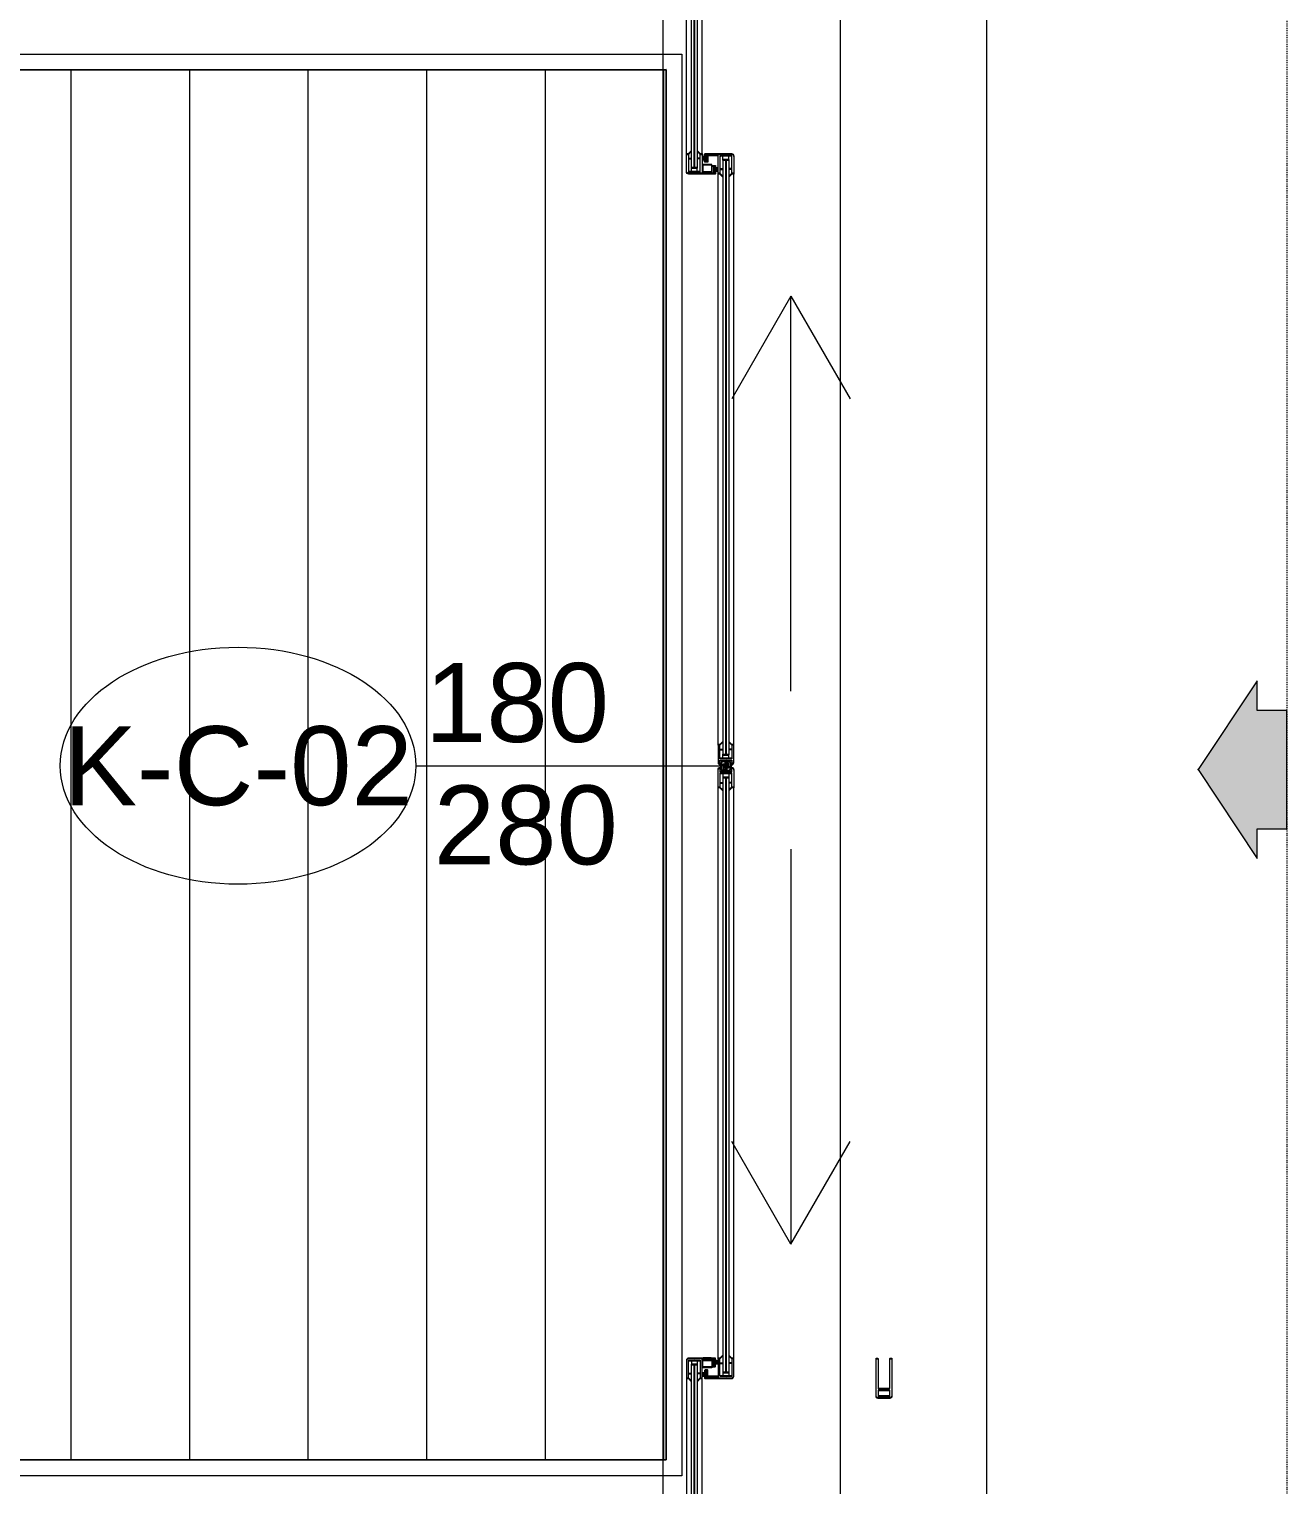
# Model space of a CAD drawing. Extents: x -3709 to 34975, y -230 to 8245.
# Drawn here: x 6041.7 to 6200.8, y 2669.4 to 2853.8 of the extents above; entities that cross this region are included whole.
import ezdxf
from ezdxf.enums import TextEntityAlignment as Align

# ---------------------------------------------------------------- set-up
doc = ezdxf.new("R2010")
doc.units = 0
doc.linetypes.add('DOT2', pattern=[0.125, 0, -0.125])
doc.layers.get('0').update_dxf_attribs({"color": 9, "lineweight": 9})
for name, color, linetype, lineweight in [('06D', 9, 'Continuous', 9), ('10', 9, 'Continuous', 9), ('10A', 9, 'Continuous', 9), ('15', 9, 'Continuous', 9), ('20', 9, 'DOT2', 9), ('21', 9, 'Continuous', 9), ('22', 8, 'Continuous', 9), ('35', 9, 'Continuous', 9)]:
    doc.layers.add(name, color=color, linetype=linetype, lineweight=lineweight)
doc.styles.add('Arial', font='arial.ttf', dxfattribs={"height": 2.5})

# ---------------------------------------------------------------- blocks, each defined once
blk = doc.blocks.new('P-PASPAS_VW')
at = {"layer": '06D'}
h = blk.add_hatch(dxfattribs=at)
h.set_pattern_fill('_USER', color=253, scale=15, angle=270, style=0, pattern_type=0)
h.set_pattern_definition([(270, (13501.976, 16830.164), (15, -3e-15), [])])
h.paths.add_polyline_path([(2, -2.05), (2, -178), (258, -178), (258, -1.95)])
for points in [[(260, 0), (260, -180), (0, -180), (0, 0)], [(258, -2), (258, -178), (2, -178), (2, -2)]]:
    blk.add_lwpolyline(points, close=True, dxfattribs=at)
at = {"layer": '06D', "color": 253}
blk.add_lwpolyline([(258, -1.95), (2, -2.05), (2, -178), (258, -178)], close=True, dxfattribs=at)
blk = doc.blocks.new('p-kayarkapi_dormaeasy')
at = {"layer": '06D'}
for p, q in [((-282.29, -7), (-209.99, -7)), ((-204.59, -7), (-132.29, -7)), ((-282.29, -9), (-209.99, -9)), ((-204.59, -9), (-132.29, -9))]:
    blk.add_line(p, q, dxfattribs=at)
for points in [[(-284.79, -3), (-415.19, -3)], [(-129.79, -3), (0.61, -3)], [(-415.19, -5), (-284.79, -5)], [(-129.79, -5), (0.61, -5)]]:
    blk.add_lwpolyline(points, dxfattribs=at)
at = {"layer": '10'}
for p, q in [((-284.79, -3.25), (-285.14, -3.6)), ((-284.2, -3.25), (-284.2, -3.6)), ((-283.04, -3.63), (-283.04, -4.37)), ((-282.54, -3.63), (-283.04, -3.63)), ((-132.04, -3.63), (-131.54, -3.63)), ((-131.54, -3.63), (-131.54, -4.37)), ((-130.38, -3.25), (-130.38, -3.6)), ((-129.79, -3.25), (-129.44, -3.6)), ((-284.79, -4.75), (-285.14, -4.4)), ((-284.47, -5.44), (-284.64, -5.44)), ((-284.64, -5.44), (-284.64, -5.55)), ((-284.47, -5.03), (-284.47, -5.44)), ((-284.11, -5.44), (-284.47, -5.44)), ((-284.38, -5.03), (-284.38, -5.44)), ((-284.29, -5.03), (-284.29, -5.44)), ((-284.2, -4.75), (-284.2, -4.4)), ((-284.2, -5.03), (-284.2, -5.44)), ((-284.11, -5.03), (-284.11, -5.44)), ((-283.94, -5.44), (-284.11, -5.44)), ((-283.94, -5.55), (-283.94, -5.44)), ((-283.07, -4.01), (-283.07, -4.01)), ((-283.07, -4.05), (-283.07, -4.05)), ((-282.54, -4.37), (-283.04, -4.37)), ((-132.04, -4.37), (-131.54, -4.37)), ((-130.64, -5.44), (-130.47, -5.44)), ((-130.64, -5.55), (-130.64, -5.44)), ((-130.47, -5.03), (-130.47, -5.44)), ((-130.47, -5.44), (-130.11, -5.44)), ((-130.38, -4.75), (-130.38, -4.4)), ((-130.38, -5.03), (-130.38, -5.44)), ((-130.29, -5.03), (-130.29, -5.44)), ((-130.2, -5.03), (-130.2, -5.44)), ((-130.11, -5.03), (-130.11, -5.44)), ((-130.11, -5.44), (-129.94, -5.44)), ((-129.94, -5.44), (-129.94, -5.55)), ((-129.79, -4.75), (-129.44, -4.4)), ((-284.64, -5.55), (-283.94, -5.55)), ((-283.12, -6.45), (-283.12, -6.56)), ((-282.46, -6.45), (-283.12, -6.45)), ((-283.12, -6.56), (-282.97, -6.56)), ((-282.97, -6.97), (-282.97, -6.56)), ((-282.97, -6.56), (-282.61, -6.56)), ((-282.88, -6.97), (-282.88, -6.56)), ((-282.88, -7.25), (-282.88, -7.58)), ((-282.79, -6.97), (-282.79, -6.56)), ((-282.7, -6.97), (-282.7, -6.56)), ((-282.61, -6.56), (-282.46, -6.56)), ((-282.61, -6.97), (-282.61, -6.56)), ((-282.46, -6.56), (-282.46, -6.45)), ((-282.29, -7.25), (-281.96, -7.58)), ((-209.99, -7.25), (-210.32, -7.58)), ((-209.4, -7.25), (-209.4, -7.58)), ((-205.18, -7.25), (-205.18, -7.58)), ((-204.59, -7.25), (-204.26, -7.58)), ((-132.29, -7.25), (-132.62, -7.58)), ((-132.12, -6.56), (-132.12, -6.45)), ((-132.12, -6.45), (-131.46, -6.45)), ((-131.97, -6.56), (-132.12, -6.56)), ((-131.97, -6.97), (-131.97, -6.56)), ((-131.61, -6.56), (-131.97, -6.56)), ((-131.88, -6.97), (-131.88, -6.56)), ((-131.79, -6.97), (-131.79, -6.56)), ((-131.7, -6.97), (-131.7, -6.56)), ((-131.7, -7.25), (-131.7, -7.58)), ((-131.61, -6.97), (-131.61, -6.56)), ((-131.46, -6.56), (-131.61, -6.56)), ((-131.46, -6.45), (-131.46, -6.56)), ((-129.94, -5.55), (-130.64, -5.55)), ((-284.04, -7.61), (-284.54, -7.61)), ((-284.04, -8.35), (-284.54, -8.35)), ((-284.04, -7.61), (-284.04, -8.35)), ((-282.88, -8.75), (-282.88, -8.42)), ((-282.29, -8.75), (-281.96, -8.42)), ((-209.99, -8.75), (-210.32, -8.42)), ((-209.4, -8.75), (-209.4, -8.42)), ((-208.24, -7.61), (-208.74, -7.61)), ((-208.74, -7.61), (-208.74, -8.35)), ((-208.24, -8.35), (-208.74, -8.35)), ((-206.34, -7.61), (-205.84, -7.61)), ((-206.34, -8.35), (-205.84, -8.35)), ((-205.84, -7.61), (-205.84, -8.35)), ((-205.18, -8.75), (-205.18, -8.42)), ((-204.59, -8.75), (-204.26, -8.42)), ((-132.29, -8.75), (-132.62, -8.42)), ((-131.7, -8.75), (-131.7, -8.42)), ((-130.54, -7.58), (-130.54, -8.42)), ((-130.54, -7.61), (-130.04, -7.61)), ((-130.54, -8.35), (-130.04, -8.35))]:
    blk.add_line(p, q, dxfattribs=at)
at = {"layer": '10', "linetype": 'DOT2'}
blk.add_lwpolyline([(-414.58, -22.5), (4.21, -22.5), (4.21, 0), (-418.79, 0)], close=True, dxfattribs=at)
at = {"layer": '10'}
for points in [[(-282.49, -5.67), (-282.49, -6.28), (-283.19, -6.28, 0.414214), (-283.29, -6.38), (-283.29, -6.6, 0.414214), (-283.19, -6.7), (-283.04, -6.7, 0.414214), (-282.99, -6.65), (-282.99, -6.58), (-283.14, -6.58), (-283.14, -6.43), (-282.44, -6.43), (-282.44, -6.58), (-282.59, -6.58), (-282.59, -6.65, 0.414214), (-282.54, -6.7), (-282.39, -6.7, 0.414214), (-282.29, -6.6), (-282.29, -3.3, 0.414214), (-282.59, -3), (-284.79, -3), (-284.79, -3.25), (-282.64, -3.25, -0.414214), (-282.54, -3.35), (-282.54, -3.97), (-282.51, -4), (-282.54, -4.03), (-282.54, -4.65, -0.414214), (-282.64, -4.75), (-284.79, -4.75), (-284.79, -5), (-282.49, -5), (-282.49, -5.61), (-282.46, -5.64)], [(-132.09, -5.67), (-132.09, -6.28), (-131.39, -6.28, -0.414214), (-131.29, -6.38), (-131.29, -6.6, -0.414214), (-131.39, -6.7), (-131.54, -6.7, -0.414214), (-131.59, -6.65), (-131.59, -6.58), (-131.44, -6.58), (-131.44, -6.43), (-132.14, -6.43), (-132.14, -6.58), (-131.99, -6.58), (-131.99, -6.65, -0.414214), (-132.04, -6.7), (-132.19, -6.7, -0.414214), (-132.29, -6.6), (-132.29, -3.3, -0.414214), (-131.99, -3), (-129.79, -3), (-129.79, -3.25), (-131.94, -3.25, 0.414214), (-132.04, -3.35), (-132.04, -3.97), (-132.07, -4), (-132.04, -4.03), (-132.04, -4.65, 0.414214), (-131.94, -4.75), (-129.79, -4.75), (-129.79, -5), (-132.09, -5), (-132.09, -5.61), (-132.12, -5.64)], [(-284.59, -6.33), (-284.59, -5.72), (-283.89, -5.72, 0.414214), (-283.79, -5.62), (-283.79, -5.4, 0.414214), (-283.89, -5.3), (-284.04, -5.3, 0.414214), (-284.09, -5.35), (-284.09, -5.42), (-283.94, -5.42), (-283.94, -5.57), (-284.64, -5.57), (-284.64, -5.42), (-284.49, -5.42), (-284.49, -5.35, 0.414214), (-284.54, -5.3), (-284.69, -5.3, 0.414214), (-284.79, -5.4), (-284.79, -8.7, 0.414214), (-284.49, -9), (-282.29, -9), (-282.29, -8.75), (-284.44, -8.75, -0.414214), (-284.54, -8.65), (-284.54, -8.03), (-284.57, -8), (-284.54, -7.97), (-284.54, -7.35, -0.414214), (-284.44, -7.25), (-282.29, -7.25), (-282.29, -7), (-284.59, -7), (-284.59, -6.39), (-284.62, -6.36)], [(-129.99, -6.33), (-129.99, -5.72), (-130.69, -5.72, -0.414214), (-130.79, -5.62), (-130.79, -5.4, -0.414214), (-130.69, -5.3), (-130.54, -5.3, -0.414214), (-130.49, -5.35), (-130.49, -5.42), (-130.64, -5.42), (-130.64, -5.57), (-129.94, -5.57), (-129.94, -5.42), (-130.09, -5.42), (-130.09, -5.35, -0.414214), (-130.04, -5.3), (-129.89, -5.3, -0.414214), (-129.79, -5.4), (-129.79, -8.7, -0.414214), (-130.09, -9), (-132.29, -9), (-132.29, -8.75), (-130.14, -8.75, 0.414214), (-130.04, -8.65), (-130.04, -8.03), (-130.01, -8), (-130.04, -7.97), (-130.04, -7.35, 0.414214), (-130.14, -7.25), (-132.29, -7.25), (-132.29, -7), (-129.99, -7), (-129.99, -6.39), (-129.96, -6.36)], [(-207.99, -8.03), (-207.99, -8.75), (-207.71, -8.75, 0.414214), (-207.61, -8.65), (-207.61, -8.55), (-207.49, -8.55), (-207.49, -8.7, -0.414214), (-207.79, -9), (-209.99, -9), (-209.99, -8.75), (-208.24, -8.75), (-208.24, -7.25), (-209.99, -7.25), (-209.99, -7), (-207.79, -7, -0.414214), (-207.49, -7.3), (-207.49, -7.45), (-207.61, -7.45), (-207.61, -7.35, 0.414214), (-207.71, -7.25), (-207.99, -7.25), (-207.99, -7.97), (-208.02, -8)], [(-207.66, -7.35), (-207.87, -7.56), (-207.87, -8), (-207.87, -8.44), (-207.66, -8.64), (-207.62, -8.54), (-207.48, -8.54), (-207.48, -8.7), (-207.29, -8.7), (-207.29, -8.55), (-207.42, -8.41, -0.414214), (-207.42, -8.13), (-207.29, -8), (-207.16, -7.86, 0.414214), (-207.16, -7.58), (-207.29, -7.45), (-207.29, -7.3), (-207.48, -7.3), (-207.48, -7.45), (-207.62, -7.45)], [(-206.92, -8.64), (-206.71, -8.44), (-206.71, -8), (-206.71, -7.56), (-206.92, -7.35), (-206.96, -7.45), (-207.1, -7.45), (-207.1, -7.3), (-207.29, -7.3), (-207.29, -7.45), (-207.16, -7.58, -0.414214), (-207.16, -7.86), (-207.29, -8), (-207.42, -8.13, 0.414214), (-207.42, -8.41), (-207.29, -8.55), (-207.29, -8.7), (-207.1, -8.7), (-207.1, -8.54), (-206.96, -8.54)], [(-206.59, -8.03), (-206.59, -8.75), (-206.87, -8.75, -0.414214), (-206.97, -8.65), (-206.97, -8.55), (-207.09, -8.55), (-207.09, -8.7, 0.414214), (-206.79, -9), (-204.59, -9), (-204.59, -8.75), (-206.34, -8.75), (-206.34, -7.25), (-204.59, -7.25), (-204.59, -7), (-206.79, -7, 0.414214), (-207.09, -7.3), (-207.09, -7.45), (-206.97, -7.45), (-206.97, -7.35, -0.414214), (-206.87, -7.25), (-206.59, -7.25), (-206.59, -7.97), (-206.56, -8)], [(-207.67, -7.65), (-207.67, -8), (-207.67, -8.18, -0.137657), (-207.57, -7.99), (-207.43, -7.86), (-207.3, -7.72), (-207.37, -7.65)], [(-206.91, -8.34), (-206.91, -8), (-206.91, -7.82, -0.137657), (-207.01, -8.01), (-207.15, -8.14), (-207.28, -8.27), (-207.21, -8.34)]]:
    blk.add_lwpolyline(points, format="xyb", close=True, dxfattribs=at)
for points in [[(-283.41, -6.22), (-283.41, -5.07), (-282.51, -5.07), (-282.51, -6.22)], [(-131.17, -6.22), (-131.17, -5.07), (-132.07, -5.07), (-132.07, -6.22)]]:
    blk.add_lwpolyline(points, close=True, dxfattribs=at)
for points in [[(-282.51, -6.14), (-282.26, -6.14), (-282.26, -5.14), (-282.51, -5.14)], [(-132.07, -6.14), (-132.32, -6.14), (-132.32, -5.14), (-132.07, -5.14)]]:
    blk.add_lwpolyline(points, dxfattribs=at)
at = {"layer": '15'}
for points in [[(-416.43, -3.98), (-283.07, -3.98), (-283.07, -3.6), (-416.43, -3.6)], [(-131.53, -3.6), (-131.53, -3.6), (-131.53, -3.98), (-131.53, -3.98)], [(-131.53, -3.98), (1.83, -3.98), (1.83, -3.6), (-131.53, -3.6)], [(-416.43, -4.4), (-283.07, -4.4), (-283.07, -4.02), (-416.43, -4.02)], [(-131.53, -4.02), (-131.53, -4.02), (-131.53, -4.4), (-131.53, -4.4)], [(-131.53, -4.4), (1.83, -4.4), (1.83, -4.02), (-131.53, -4.02)]]:
    blk.add_lwpolyline(points, dxfattribs=at)
for points in [[(-208.76, -7.6), (-284.03, -7.6), (-284.03, -7.98), (-208.76, -7.98), (-208.76, -7.6)], [(-208.76, -8.02), (-284.03, -8.02), (-284.03, -8.4), (-208.76, -8.4), (-208.76, -8.02), (-208.76, -8.02)], [(-130.55, -7.6), (-205.82, -7.6), (-205.82, -7.98), (-130.55, -7.98), (-130.55, -7.6)], [(-130.55, -8.4), (-130.55, -8.02), (-205.82, -8.02), (-205.82, -8.4), (-130.55, -8.4)]]:
    blk.add_lwpolyline(points, close=True, dxfattribs=at)
blk = doc.blocks.new('p-cephe-onkisim')
at = {"layer": '06D'}
blk.add_lwpolyline([(-38, 2779.5), (-38, 2356.5)], dxfattribs=at)
at = {"layer": '10A'}
for points in [[(-50, 2493), (-50, 2488.25, -0.414214), (-50.25, 2488), (-51.75, 2488, -0.414214), (-52, 2488.25), (-52, 2493), (-51.85, 2493, -0.414214), (-51.75, 2492.9), (-51.75, 2489.3, 0.414214), (-51.65, 2489.2), (-50.35, 2489.2, 0.414214), (-50.25, 2489.3), (-50.25, 2492.9, -0.414214), (-50.15, 2493)], [(-50.35, 2488.95), (-51.65, 2488.95, 0.414214), (-51.75, 2488.85), (-51.75, 2488.35, 0.414214), (-51.65, 2488.25), (-50.35, 2488.25, 0.414214), (-50.25, 2488.35), (-50.25, 2488.85, 0.414214)]]:
    blk.add_lwpolyline(points, format="xyb", close=True, dxfattribs=at)
at = {"rotation": 90}
blk.add_blockref('p-kayarkapi_dormaeasy', (-79, 2775.29), dxfattribs=at)
blk = doc.blocks.new('p-cephe-onkisim-toplam')
blk.add_blockref('p-cephe-onkisim', (0, 0))
blk = doc.blocks.new('0_arrow1')
blk.add_hatch(color=254).paths.add_polyline_path([(0, 0), (-22.5, -15), (-15, -15), (-15, -22.5), (15, -22.5), (15, -15), (22.5, -15)])
at = {"linetype": 'ByBlock', "lineweight": -2}
blk.add_lwpolyline([(15, -22.5), (-15, -22.5), (-15, -15), (-22.5, -15), (0, 0), (22.5, -15), (15, -15)], close=True, dxfattribs=at)
blk.add_point((0, 0))
blk = doc.blocks.new('0_doorno')
blk.add_lwpolyline([(4.5, 0), (12.5, 0)])
blk.add_ellipse((0, 0), major_axis=(-4.5, 0), ratio=0.666667)
at = {"style": 'Arial'}
blk.add_attdef('YUKSEKLIK', text='', height=2, dxfattribs=at).set_placement((5, 5.9), align=Align.TOP_LEFT)
blk.add_attdef('KAPINO', text='', height=1.4, dxfattribs=at).set_placement((-0.019, -0.035), align=Align.MIDDLE)
blk.add_attdef('GENISLIK', text='', height=2, dxfattribs=at).set_placement((5, -1.895), align=Align.BOTTOM_LEFT)
blk = doc.blocks.new('0_arrow4')
for points in [[(0, 0), (-25.98, 15)], [(-100, 0), (0, 0)], [(0, 0), (-25.98, -15)]]:
    blk.add_lwpolyline(points)

msp = doc.modelspace()

# ---------------------------------------------------------------- linework, layer by layer
at = {"layer": '20'}
msp.add_lwpolyline([(6200.84, 2972), (6200.84, 2549)], dxfattribs=at)

# ---------------------------------------------------------------- block references
for p in [(6200.84, 192.5), (6200.84, 192.4)]:
    msp.add_blockref('p-cephe-onkisim-toplam', p)
at = {"layer": '21', "yscale": 0.5, "zscale": 0.5, "rotation": 90}
for name, p, xscale in [('0_arrow4', (6138.07, 2819.93), 0.5), ('0_arrow1', (6189.59, 2760), -0.5), ('0_arrow4', (6138.07, 2699.93), -0.5)]:
    msp.add_blockref(name, p, dxfattribs=dict(at, xscale=xscale))
at = {"layer": '22'}
ref = msp.add_blockref('0_doorno', (6068.1, 2760.5), dxfattribs=dict(at, xscale=5, yscale=5, zscale=5))
ref.add_attrib('KAPINO', 'K-C-02', dxfattribs={"layer": '0', "height": 10, "style": 'Arial'}).set_placement((6068.1, 2760.5), align=Align.MIDDLE)
ref.add_attrib('GENISLIK', '180', dxfattribs={"layer": '0', "height": 10, "style": 'Arial'}).set_placement((6091.75, 2760.5), align=Align.BOTTOM_LEFT)
ref.add_attrib('YUKSEKLIK', '280', dxfattribs={"layer": '0', "height": 10, "style": 'Arial'}).set_placement((6092.86, 2758), align=Align.TOP_LEFT)
at = {"layer": '35'}
msp.add_blockref('P-PASPAS_VW', (5864.28, 2850.6), dxfattribs=at)

doc.saveas('drawing.dxf')
